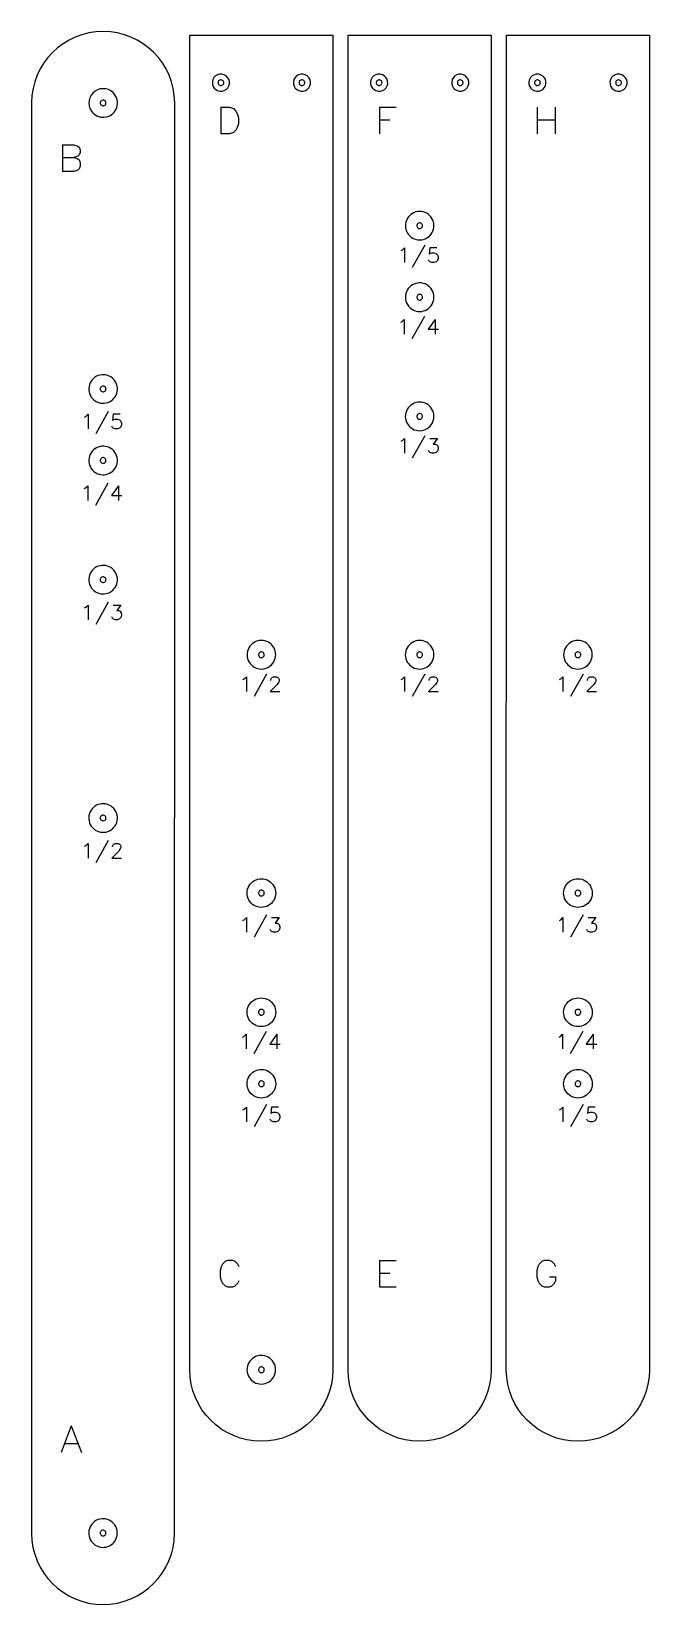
# Model space of a CAD drawing. Extents: x 10 to 140, y -44 to 286.
import ezdxf

# ---------------------------------------------------------------- set-up
doc = ezdxf.new("R2010")
doc.units = 0
doc.layers.add('Layer_1', color=7, linetype='CONTINUOUS')

msp = doc.modelspace()

# ---------------------------------------------------------------- linework, layer by layer
at = {"layer": 'Layer_1', "color": 7}
for points in [[(43.122192, 5.308914), (43.148582, 285.306934)], [(43.148582, 285.306934), (73.148592, 285.304934), (73.122192, 5.304914)], [(76.309016, 5.308914), (76.335416, 285.306934)], [(76.335416, 285.306934), (106.33543, 285.304934), (106.30903, 5.304914)], [(109.49585, 5.308914), (109.52224, 285.306934)], [(109.52224, 285.306934), (139.52225, 285.304934), (139.49585, 5.304914)], [(9.960216, 271.051854), (9.937016, -28.948266)], [(39.936954, -28.950386), (39.960154, 271.049854)]]:
    msp.add_lwpolyline(points, dxfattribs=at)
at = {"layer": 'Layer_1', "color": 5}
for points in [[(50.128172, 274.947034)], [(67.128162, 274.947034)], [(83.315017, 274.947024)], [(100.315, 274.947024)], [(116.50183, 274.947024)], [(133.50182, 274.947024)], [(25.436024, 270.691394)], [(91.812186, 244.946234)], [(91.810766, 229.946234)], [(25.436024, 210.691414)], [(91.808396, 204.946234)], [(25.434884, 195.691394)], [(25.432944, 170.691394)], [(58.616842, 154.946234)], [(91.803676, 154.946234)], [(124.9905, 154.946234)], [(25.429064, 120.693374)], [(58.621522, 104.946254)], [(124.99518, 104.946254)], [(58.623872, 79.946274)], [(124.99753, 79.946274)], [(58.625292, 64.946274)], [(124.99895, 64.946274)], [(58.625292, 4.946214)], [(25.429064, -29.308606)]]:
    msp.add_lwpolyline(points, close=True, dxfattribs=at)
at = {"layer": 'Layer_1', "color": 1}
for points in [[(51.089232, 274.228454)], [(68.089222, 274.226834)], [(84.276076, 274.228454)], [(101.27606, 274.226834)], [(117.46289, 274.228454)], [(134.46288, 274.226834)], [(27.429164, 272.754794)], [(93.734316, 243.509074)], [(93.732896, 228.509054)], [(27.424514, 212.754814)], [(93.730506, 203.509074)], [(27.423364, 197.754794)], [(27.421424, 172.754794)], [(60.538962, 153.509074)], [(93.725796, 153.509074)], [(126.91262, 153.509074)], [(27.417544, 122.754794)], [(60.543622, 107.102014)], [(126.91728, 107.102014)], [(60.545992, 82.102014)], [(126.91965, 82.102014)], [(60.547422, 67.102034)], [(126.92108, 67.102034)], [(60.524792, 3.509054)], [(27.405934, -27.245206)]]:
    msp.add_lwpolyline(points, close=True, dxfattribs=at)
at = {"layer": 'Layer_1', "color": 5}
for points in [[(49.621833, 270.160793), (49.621833, 264.579855)], [(49.621833, 270.160793), (51.482143, 270.160793), (52.279413, 269.895015), (52.810933, 269.363513), (53.076699, 268.831993), (53.342453, 268.034713), (53.342453, 266.705913), (53.076699, 265.908653), (52.810933, 265.377135), (52.279413, 264.845615), (51.482143, 264.579855), (49.621833, 264.579855)], [(82.941545, 270.160793), (82.941545, 264.579855)], [(82.941545, 270.160793), (86.396401, 270.160793)], [(82.941545, 267.503193), (85.067609, 267.503193)], [(115.995371, 270.160957), (115.995371, 264.579675)], [(115.995371, 267.503204), (119.716225, 267.503204)], [(119.716225, 270.160957), (119.716225, 264.579675)], [(16.446593, 262.287073), (16.446593, 256.706133)], [(16.446593, 262.287073), (18.838423, 262.287073), (19.635695, 262.021315), (19.901451, 261.755553), (20.167215, 261.224035), (20.167215, 260.692515), (19.901451, 260.160993), (19.635695, 259.895253), (18.838423, 259.629473)], [(16.446593, 259.629473), (18.838423, 259.629473), (19.635695, 259.363733), (19.901451, 259.097955), (20.167215, 258.566435), (20.167215, 257.769173), (19.901451, 257.237653), (19.635695, 256.971895), (18.838423, 256.706133), (16.446593, 256.706133)], [(92.421649, 241.246827), (89.785265, 236.559923)], [(87.441813, 240.075101), (87.734744, 240.221567), (88.174141, 240.660964), (88.174141, 237.585183)], [(94.911567, 240.660964), (93.446909, 240.660964), (93.300443, 239.342772), (93.446909, 239.489238), (93.886306, 239.635704), (94.325703, 239.635704), (94.765101, 239.489238), (95.058032, 239.196306), (95.204498, 238.756909), (95.204498, 238.463977), (95.058032, 238.02458), (94.765101, 237.731649), (94.325703, 237.585183), (93.886306, 237.585183), (93.446909, 237.731649), (93.300443, 237.878115), (93.153978, 238.171046)], [(87.368569, 225.075101), (87.661501, 225.221567), (88.100898, 225.660964), (88.100898, 222.585183)], [(92.348405, 226.246827), (89.712021, 221.559923)], [(94.545392, 225.660964), (93.080734, 223.610443), (95.277721, 223.610443)], [(94.545392, 225.660964), (94.545392, 222.585183)], [(21.071067, 205.150101), (21.363998, 205.296567), (21.803395, 205.735964), (21.803395, 202.660183)], [(26.050903, 206.321827), (23.414519, 201.634923)], [(28.540821, 205.735964), (27.076163, 205.735964), (26.929697, 204.417772), (27.076163, 204.564238), (27.51556, 204.710704), (27.954957, 204.710704), (28.394355, 204.564238), (28.687286, 204.271306), (28.833752, 203.831909), (28.833752, 203.538977), (28.687286, 203.09958), (28.394355, 202.806649), (27.954957, 202.660183), (27.51556, 202.660183), (27.076163, 202.806649), (26.929697, 202.953115), (26.783232, 203.246046)], [(87.441803, 200.069641), (87.734734, 200.216107), (88.174131, 200.655504), (88.174131, 197.579723)], [(92.421638, 201.241367), (89.785255, 196.554463)], [(93.446898, 200.655504), (95.058022, 200.655504), (94.179227, 199.483778), (94.618625, 199.483778), (94.911556, 199.337312), (95.058022, 199.190846), (95.204488, 198.751449), (95.204488, 198.458517), (95.058022, 198.01912), (94.76509, 197.726189), (94.325693, 197.579723), (93.886296, 197.579723), (93.446898, 197.726189), (93.300433, 197.872655), (93.153967, 198.165586)], [(20.997829, 190.150101), (21.290761, 190.296567), (21.730158, 190.735964), (21.730158, 187.660183)], [(25.977665, 191.321827), (23.341281, 186.634923)], [(28.174652, 190.735964), (26.709994, 188.685443), (28.906981, 188.685443)], [(28.174652, 190.735964), (28.174652, 187.660183)], [(21.071063, 165.144661), (21.363994, 165.291127), (21.803391, 165.730524), (21.803391, 162.654743)], [(26.050898, 166.316387), (23.414515, 161.629483)], [(27.076158, 165.730524), (28.687282, 165.730524), (27.808487, 164.558798), (28.247885, 164.558798), (28.540816, 164.412332), (28.687282, 164.265866), (28.833748, 163.826469), (28.833748, 163.533537), (28.687282, 163.09414), (28.39435, 162.801209), (27.954953, 162.654743), (27.515556, 162.654743), (27.076158, 162.801209), (26.929693, 162.947675), (26.783227, 163.240606)], [(54.263481, 150.075061), (54.556412, 150.221527), (54.99581, 150.660924), (54.99581, 147.585143)], [(59.243317, 151.246787), (56.606933, 146.559883)], [(60.122112, 149.928595), (60.122112, 150.075061), (60.268577, 150.367992), (60.415043, 150.514458), (60.707974, 150.660924), (61.293838, 150.660924), (61.586769, 150.514458), (61.733235, 150.367992), (61.879701, 150.075061), (61.879701, 149.782129), (61.733235, 149.489198), (61.440303, 149.0498), (59.975646, 147.585143), (62.026166, 147.585143)], [(87.441805, 150.075061), (87.734736, 150.221527), (88.174134, 150.660924), (88.174134, 147.585143)], [(92.421641, 151.246787), (89.785257, 146.559883)], [(93.300436, 149.928595), (93.300436, 150.075061), (93.446901, 150.367992), (93.593367, 150.514458), (93.886298, 150.660924), (94.472162, 150.660924), (94.765093, 150.514458), (94.911559, 150.367992), (95.058025, 150.075061), (95.058025, 149.782129), (94.911559, 149.489198), (94.618627, 149.0498), (93.15397, 147.585143), (95.20449, 147.585143)], [(120.637139, 150.075061), (120.93007, 150.221527), (121.369468, 150.660924), (121.369468, 147.585143)], [(125.616975, 151.246787), (122.980591, 146.559883)], [(126.49577, 149.928595), (126.49577, 150.075061), (126.642235, 150.367992), (126.788701, 150.514458), (127.081632, 150.660924), (127.667496, 150.660924), (127.960427, 150.514458), (128.106893, 150.367992), (128.253359, 150.075061), (128.253359, 149.782129), (128.106893, 149.489198), (127.813961, 149.0498), (126.349304, 147.585143), (128.399824, 147.585143)], [(21.071065, 115.150081), (21.363996, 115.296547), (21.803394, 115.735944), (21.803394, 112.660163)], [(26.050901, 116.321807), (23.414517, 111.634903)], [(26.929696, 115.003615), (26.929696, 115.150081), (27.076161, 115.443012), (27.222627, 115.589478), (27.515558, 115.735944), (28.101422, 115.735944), (28.394353, 115.589478), (28.540819, 115.443012), (28.687285, 115.150081), (28.687285, 114.857149), (28.540819, 114.564218), (28.247887, 114.12482), (26.78323, 112.660163), (28.83375, 112.660163)], [(54.259649, 99.568261), (54.55258, 99.714727), (54.991977, 100.154124), (54.991977, 97.078343)], [(59.239484, 100.739987), (56.603101, 96.053083)], [(60.264744, 100.154124), (61.875868, 100.154124), (60.997073, 98.982398), (61.436471, 98.982398), (61.729402, 98.835932), (61.875868, 98.689466), (62.022334, 98.250069), (62.022334, 97.957137), (61.875868, 97.51774), (61.582936, 97.224809), (61.143539, 97.078343), (60.704142, 97.078343), (60.264744, 97.224809), (60.118279, 97.371275), (59.971813, 97.664206)], [(120.633297, 99.568261), (120.926228, 99.714727), (121.365625, 100.154124), (121.365625, 97.078343)], [(125.613132, 100.739987), (122.976749, 96.053083)], [(126.638392, 100.154124), (128.249516, 100.154124), (127.370721, 98.982398), (127.810119, 98.982398), (128.10305, 98.835932), (128.249516, 98.689466), (128.395982, 98.250069), (128.395982, 97.957137), (128.249516, 97.51774), (127.956584, 97.224809), (127.517187, 97.078343), (127.07779, 97.078343), (126.638392, 97.224809), (126.491927, 97.371275), (126.345461, 97.664206)], [(59.166251, 76.271767), (56.529867, 71.584863)], [(125.539903, 76.271767), (122.903519, 71.584863)], [(54.186415, 75.100041), (54.479347, 75.246507), (54.918744, 75.685904), (54.918744, 72.610123)], [(61.363238, 75.685904), (59.89858, 73.635383), (62.095567, 73.635383)], [(61.363238, 75.685904), (61.363238, 72.610123)], [(120.560067, 75.100041), (120.852999, 75.246507), (121.292396, 75.685904), (121.292396, 72.610123)], [(127.73689, 75.685904), (126.272232, 73.635383), (128.469219, 73.635383)], [(127.73689, 75.685904), (127.73689, 72.610123)], [(54.259653, 59.801861), (54.552584, 59.948327), (54.991981, 60.387724), (54.991981, 57.311943)], [(59.239489, 60.973587), (56.603105, 56.286683)], [(61.729407, 60.387724), (60.264749, 60.387724), (60.118283, 59.069532), (60.264749, 59.215998), (60.704146, 59.362464), (61.143543, 59.362464), (61.582941, 59.215998), (61.875872, 58.923066), (62.022338, 58.483669), (62.022338, 58.190737), (61.875872, 57.75134), (61.582941, 57.458409), (61.143543, 57.311943), (60.704146, 57.311943), (60.264749, 57.458409), (60.118283, 57.604875), (59.971818, 57.897806)], [(120.633301, 59.801861), (120.926232, 59.948327), (121.365629, 60.387724), (121.365629, 57.311943)], [(125.613137, 60.973587), (122.976753, 56.286683)], [(128.103055, 60.387724), (126.638397, 60.387724), (126.491931, 59.069532), (126.638397, 59.215998), (127.077794, 59.362464), (127.517191, 59.362464), (127.956589, 59.215998), (128.24952, 58.923066), (128.395986, 58.483669), (128.395986, 58.190737), (128.24952, 57.75134), (127.956589, 57.458409), (127.517191, 57.311943), (127.077794, 57.311943), (126.638397, 57.458409), (126.491931, 57.604875), (126.345466, 57.897806)], [(53.462075, 26.920834), (53.196323, 27.452354), (52.664803, 27.983894), (52.133287, 28.249634), (51.070257, 28.249634), (50.538739, 27.983894), (50.007219, 27.452354), (49.741463, 26.920834), (49.475699, 26.123554), (49.475699, 24.794774), (49.741463, 23.997494), (50.007219, 23.465974), (50.538739, 22.934454), (51.070257, 22.668714), (52.133287, 22.668714), (52.664803, 22.934454), (53.196323, 23.465974), (53.462075, 23.997494)], [(82.941545, 28.249634), (82.941545, 22.668714)], [(82.941545, 28.249634), (86.396401, 28.249634)], [(119.84899, 26.920854), (119.58323, 27.452394), (119.05171, 27.983894), (118.52019, 28.249674), (117.45715, 28.249674), (116.92564, 27.983894), (116.39413, 27.452394), (116.12836, 26.920854), (115.86261, 26.123574), (115.86261, 24.794794), (116.12836, 23.997534), (116.39413, 23.465994), (116.92564, 22.934474), (117.45715, 22.668714), (118.52019, 22.668714), (119.05171, 22.934474), (119.58323, 23.465994), (119.84899, 23.997534), (119.84899, 24.794794)], [(82.941545, 25.592054), (85.067609, 25.592054)], [(118.52019, 24.794794), (119.84899, 24.794794)], [(82.941545, 22.668714), (86.396401, 22.668714)], [(18.283665, -6.454026), (16.157599, -12.034946)], [(18.283665, -6.454026), (20.409739, -12.034946)], [(16.954873, -10.174626), (19.612457, -10.174626)]]:
    msp.add_lwpolyline(points, dxfattribs=at)
at = {"layer": 'Layer_1', "color": 7}
for points in [[(24.961154, 286.050834), (16.67691, 286.051394), (9.960766, 279.336114), (9.960216, 271.051854)], [(39.960154, 271.049854), (39.960704, 279.334114), (33.245424, 286.050294), (24.961154, 286.050834)], [(58.120193, -9.685596), (49.838843, -9.684596), (43.125219, -2.972446), (43.122192, 5.308914)], [(73.122192, 5.304914), (73.116992, -2.976436), (66.401543, -9.686706), (58.120193, -9.685596)], [(91.307023, -9.693086), (83.022748, -9.692086), (76.307911, -2.975366), (76.309016, 5.308914)], [(106.30903, 5.304914), (106.30803, -2.979366), (99.591298, -9.694186), (91.307023, -9.693086)], [(124.49385, -9.685606), (116.2125, -9.684606), (109.49888, -2.972446), (109.49585, 5.308914)], [(139.49585, 5.304914), (139.49085, -2.976446), (132.7752, -9.686706), (124.49385, -9.685606)], [(9.937016, -28.948266), (9.939016, -37.231066), (16.65317, -43.944946), (24.935954, -43.945506)], [(24.935954, -43.945506), (33.218764, -43.946046), (39.934334, -37.233086), (39.936954, -28.950386)]]:
    msp.add_open_spline(points, degree=3, dxfattribs=at)
at = {"layer": 'Layer_1', "color": 1}
for points in [[(27.429164, 272.754794), (26.48801, 274.118391), (24.619641, 274.460848), (23.256044, 273.519694)], [(48.206052, 276.384194), (47.81933, 275.869253), (47.73717, 275.186943), (47.990597, 274.594919)], [(47.990597, 274.594919), (48.244024, 274.002894), (48.794424, 273.591363), (49.433953, 273.515728)], [(49.861331, 277.09692), (49.221802, 277.172554), (48.590589, 276.900769), (48.206052, 276.384194)], [(49.433953, 273.515728), (50.073482, 273.440093), (50.704695, 273.711879), (51.089232, 274.228454)], [(51.304687, 276.017729), (51.05126, 276.609754), (50.50086, 277.021285), (49.861331, 277.09692)], [(51.089232, 274.228454), (51.475954, 274.743395), (51.558114, 275.425705), (51.304687, 276.017729)], [(65.206042, 276.382594), (64.820772, 275.867573), (64.73958, 275.186117), (64.993058, 274.594992)], [(64.993058, 274.594992), (65.246536, 274.003868), (65.796163, 273.59291), (66.434843, 273.516966)], [(66.860421, 277.092462), (66.221741, 277.168406), (65.591071, 276.897795), (65.206042, 276.382594)], [(66.434843, 273.516966), (67.073523, 273.441022), (67.704193, 273.711633), (68.089222, 274.226834)], [(68.302206, 276.014436), (68.048728, 276.60556), (67.499101, 277.016518), (66.860421, 277.092462)], [(68.089222, 274.226834), (68.474492, 274.741855), (68.555684, 275.423311), (68.302206, 276.014436)], [(81.392886, 276.384194), (81.00653, 275.869231), (80.924616, 275.187135), (81.178058, 274.595337)], [(81.178058, 274.595337), (81.4315, 274.003539), (81.981706, 273.592153), (82.621023, 273.516442)], [(83.047939, 277.096206), (82.408623, 277.171917), (81.777546, 276.900425), (81.392886, 276.384194)], [(82.621023, 273.516442), (83.260339, 273.440731), (83.891416, 273.712223), (84.276076, 274.228454)], [(84.490904, 276.017311), (84.237462, 276.609109), (83.687256, 277.020495), (83.047939, 277.096206)], [(84.276076, 274.228454), (84.662432, 274.743417), (84.744346, 275.425513), (84.490904, 276.017311)], [(98.392876, 276.382594), (98.007609, 275.867572), (97.926419, 275.186117), (98.179898, 274.594994)], [(98.179898, 274.594994), (98.433377, 274.003871), (98.983003, 273.592915), (99.621682, 273.516971)], [(100.047254, 277.092457), (99.408576, 277.168401), (98.777906, 276.897793), (98.392876, 276.382594)], [(99.621682, 273.516971), (100.26036, 273.441027), (100.89103, 273.711635), (101.27606, 274.226834)], [(101.489038, 276.014434), (101.235559, 276.605557), (100.685933, 277.016513), (100.047254, 277.092457)], [(101.27606, 274.226834), (101.661327, 274.741856), (101.742517, 275.423311), (101.489038, 276.014434)], [(114.57971, 276.384194), (114.192988, 275.869253), (114.110828, 275.186943), (114.364255, 274.594919)], [(114.364255, 274.594919), (114.617682, 274.002894), (115.168082, 273.591363), (115.807611, 273.515728)], [(116.234989, 277.09692), (115.59546, 277.172554), (114.964247, 276.900769), (114.57971, 276.384194)], [(115.807611, 273.515728), (116.44714, 273.440093), (117.078353, 273.711879), (117.46289, 274.228454)], [(117.678345, 276.017729), (117.424918, 276.609754), (116.874518, 277.021285), (116.234989, 277.09692)], [(117.46289, 274.228454), (117.849612, 274.743395), (117.931772, 275.425705), (117.678345, 276.017729)], [(131.5797, 276.382594), (131.19443, 275.867573), (131.113238, 275.186117), (131.366716, 274.594992)], [(131.366716, 274.594992), (131.620194, 274.003868), (132.169821, 273.59291), (132.808501, 273.516966)], [(133.234079, 277.092462), (132.595399, 277.168406), (131.964729, 276.897795), (131.5797, 276.382594)], [(132.808501, 273.516966), (133.447181, 273.441022), (134.077851, 273.711633), (134.46288, 274.226834)], [(134.675864, 276.014436), (134.422386, 276.60556), (133.872759, 277.016518), (133.234079, 277.092462)], [(134.46288, 274.226834), (134.84815, 274.741855), (134.929342, 275.423311), (134.675864, 276.014436)], [(23.256044, 273.519694), (21.892447, 272.57854), (21.54999, 270.710171), (22.491144, 269.346574)], [(27.670462, 269.764514), (28.129966, 270.732813), (28.037984, 271.872702), (27.429164, 272.754794)], [(22.491144, 269.346574), (23.099964, 268.464482), (24.133127, 267.974196), (25.201452, 268.060404)], [(25.201452, 268.060404), (26.269776, 268.146611), (27.210957, 268.796214), (27.670462, 269.764514)], [(91.686224, 248.284898), (90.621821, 248.411491), (89.570746, 247.960559), (88.928996, 247.101994)], [(94.089087, 246.488286), (93.666615, 247.473423), (92.750626, 248.158304), (91.686224, 248.284898)], [(88.928996, 247.101994), (88.286994, 246.243616), (88.151753, 245.107919), (88.574225, 244.122782)], [(93.734316, 243.509074), (94.376318, 244.367452), (94.511559, 245.503148), (94.089087, 246.488286)], [(88.574225, 244.122782), (88.996697, 243.137645), (89.912686, 242.452764), (90.977088, 242.32617)], [(90.977088, 242.32617), (92.041491, 242.199577), (93.092566, 242.650508), (93.734316, 243.509074)], [(88.927576, 232.101974), (88.285574, 231.243596), (88.150333, 230.107899), (88.572805, 229.122762)], [(91.684804, 233.284878), (90.620401, 233.411471), (89.569326, 232.960539), (88.927576, 232.101974)], [(94.087667, 231.488266), (93.665195, 232.473403), (92.749206, 233.158284), (91.684804, 233.284878)], [(93.732896, 228.509054), (94.374898, 229.367432), (94.510139, 230.503128), (94.087667, 231.488266)], [(88.572805, 229.122762), (88.995277, 228.137625), (89.911266, 227.452744), (90.975668, 227.32615)], [(90.975668, 227.32615), (92.040071, 227.199557), (93.091146, 227.650488), (93.732896, 228.509054)], [(22.244719, 212.337224), (21.785216, 211.368747), (21.87738, 210.228683), (22.486484, 209.346594)], [(24.714048, 214.041551), (23.645559, 213.95541), (22.704221, 213.305701), (22.244719, 212.337224)], [(27.424514, 212.754814), (26.815799, 213.637172), (25.782537, 214.127692), (24.714048, 214.041551)], [(27.666279, 209.764184), (28.125782, 210.732661), (28.033618, 211.872724), (27.424514, 212.754814)], [(22.486484, 209.346594), (23.095199, 208.464236), (24.128461, 207.973716), (25.19695, 208.059857)], [(25.19695, 208.059857), (26.265439, 208.145998), (27.206777, 208.795707), (27.666279, 209.764184)], [(91.68446, 208.291253), (90.61816, 208.417161), (89.56587, 207.963607), (88.925216, 207.101974)], [(94.090824, 206.492023), (93.668473, 207.479175), (92.750761, 208.165345), (91.68446, 208.291253)], [(88.925216, 207.101974), (88.279961, 206.243781), (88.142547, 205.106177), (88.564898, 204.119025)], [(93.730506, 203.509074), (94.375761, 204.367267), (94.513175, 205.504871), (94.090824, 206.492023)], [(88.564898, 204.119025), (88.987249, 203.131873), (89.904961, 202.445703), (90.971262, 202.319795)], [(90.971262, 202.319795), (92.037562, 202.193887), (93.089852, 202.647441), (93.730506, 203.509074)], [(24.712898, 199.041531), (23.644409, 198.95539), (22.703071, 198.305681), (22.243569, 197.337204)], [(27.423364, 197.754794), (26.814649, 198.637152), (25.781387, 199.127672), (24.712898, 199.041531)], [(22.243569, 197.337204), (21.784066, 196.368727), (21.87623, 195.228663), (22.485334, 194.346574)], [(25.1958, 193.059837), (26.264289, 193.145978), (27.205627, 193.795687), (27.665129, 194.764164)], [(27.665129, 194.764164), (28.124632, 195.732641), (28.032468, 196.872704), (27.423364, 197.754794)], [(22.485334, 194.346574), (23.094049, 193.464216), (24.127311, 192.973696), (25.1958, 193.059837)], [(22.241629, 172.337204), (21.782126, 171.368727), (21.87429, 170.228663), (22.483394, 169.346574)], [(24.710958, 174.041531), (23.642469, 173.95539), (22.701131, 173.305681), (22.241629, 172.337204)], [(27.421424, 172.754794), (26.812709, 173.637152), (25.779447, 174.127672), (24.710958, 174.041531)], [(27.663189, 169.764164), (28.122692, 170.732641), (28.030528, 171.872704), (27.421424, 172.754794)], [(22.483394, 169.346574), (23.092109, 168.464216), (24.125371, 167.973696), (25.19386, 168.059837)], [(25.19386, 168.059837), (26.262349, 168.145978), (27.203687, 168.795687), (27.663189, 169.764164)], [(58.492348, 158.289524), (57.426563, 158.415617), (56.374604, 157.962775), (55.733652, 157.101974)], [(91.679531, 158.290594), (90.613428, 158.416572), (89.561264, 157.96329), (88.920496, 157.101974)], [(124.866006, 158.289524), (123.800221, 158.415617), (122.748262, 157.962775), (122.10731, 157.101974)], [(55.733652, 157.101974), (55.089284, 156.243728), (54.952463, 155.106642), (55.37485, 154.120038)], [(60.897764, 156.49101), (60.475378, 157.477614), (59.558133, 158.163432), (58.492348, 158.289524)], [(60.538962, 153.509074), (61.18333, 154.36732), (61.320151, 155.504406), (60.897764, 156.49101)], [(88.920496, 157.101974), (88.27558, 156.24376), (88.138393, 155.106354), (88.560758, 154.119411)], [(94.085534, 156.491637), (93.663169, 157.47858), (92.745635, 158.164615), (91.679531, 158.290594)], [(93.725796, 153.509074), (94.370712, 154.367288), (94.507899, 155.504694), (94.085534, 156.491637)], [(122.10731, 157.101974), (121.462942, 156.243728), (121.326121, 155.106642), (121.748508, 154.120038)], [(127.271422, 156.49101), (126.849036, 157.477614), (125.931791, 158.163432), (124.866006, 158.289524)], [(126.91262, 153.509074), (127.556988, 154.36732), (127.693809, 155.504406), (127.271422, 156.49101)], [(55.37485, 154.120038), (55.797236, 153.133434), (56.714481, 152.447616), (57.780266, 152.321524)], [(57.780266, 152.321524), (58.846051, 152.195431), (59.89801, 152.648273), (60.538962, 153.509074)], [(88.560758, 154.119411), (88.983123, 153.132468), (89.900657, 152.446433), (90.966761, 152.320454)], [(90.966761, 152.320454), (92.032864, 152.194476), (93.085028, 152.647758), (93.725796, 153.509074)], [(121.748508, 154.120038), (122.170894, 153.133434), (123.088139, 152.447616), (124.153924, 152.321524)], [(124.153924, 152.321524), (125.219709, 152.195431), (126.271668, 152.648273), (126.91262, 153.509074)], [(22.235233, 122.339072), (21.775748, 121.369652), (21.868889, 120.228658), (22.479514, 119.346594)], [(24.70625, 124.044554), (23.636885, 123.95877), (22.694717, 123.308491), (22.235233, 122.339072)], [(27.417544, 122.754794), (26.809397, 123.638568), (25.775615, 124.130337), (24.70625, 124.044554)], [(27.661825, 119.762316), (28.12131, 120.731736), (28.028169, 121.87273), (27.417544, 122.754794)], [(22.479514, 119.346594), (23.087661, 118.46282), (24.121443, 117.97105), (25.190808, 118.056834)], [(25.190808, 118.056834), (26.260173, 118.142618), (27.202341, 118.792897), (27.661825, 119.762316)], [(55.738352, 103.509114), (55.091988, 104.367242), (54.953832, 105.505494), (55.376139, 106.493333)], [(55.376139, 106.493333), (55.798447, 107.481172), (56.716744, 108.167783), (57.783691, 108.293459)], [(57.783691, 108.293459), (58.850638, 108.419135), (59.903341, 107.96469), (60.543622, 107.102014)], [(60.543622, 107.102014), (61.189986, 106.243886), (61.328142, 105.105634), (60.905835, 104.117795)], [(122.11201, 103.509114), (121.465646, 104.367242), (121.32749, 105.505494), (121.749797, 106.493333)], [(121.749797, 106.493333), (122.172105, 107.481172), (123.090402, 108.167783), (124.157349, 108.293459)], [(124.157349, 108.293459), (125.224296, 108.419135), (126.276999, 107.96469), (126.91728, 107.102014)], [(126.91728, 107.102014), (127.563644, 106.243886), (127.7018, 105.105634), (127.279493, 104.117795)], [(58.498283, 102.317669), (57.431336, 102.191993), (56.378633, 102.646438), (55.738352, 103.509114)], [(60.905835, 104.117795), (60.483527, 103.129956), (59.56523, 102.443345), (58.498283, 102.317669)], [(124.871941, 102.317669), (123.804994, 102.191993), (122.752291, 102.646438), (122.11201, 103.509114)], [(127.279493, 104.117795), (126.857185, 103.129956), (125.938888, 102.443345), (124.871941, 102.317669)], [(55.380216, 81.492176), (55.802565, 82.479388), (56.720329, 83.165595), (57.786686, 83.291483)], [(57.786686, 83.291483), (58.853044, 83.41737), (59.90537, 82.963738), (60.545992, 82.102014)], [(121.753874, 81.492176), (122.176223, 82.479388), (123.093987, 83.165595), (124.160344, 83.291483)], [(124.160344, 83.291483), (125.226702, 83.41737), (126.279028, 82.963738), (126.91965, 82.102014)], [(55.740692, 78.509114), (55.095343, 79.367304), (54.957867, 80.504965), (55.380216, 81.492176)], [(60.545992, 82.102014), (61.191341, 81.243824), (61.328817, 80.106163), (60.906468, 79.118952)], [(122.11435, 78.509114), (121.469001, 79.367304), (121.331525, 80.504965), (121.753874, 81.492176)], [(126.91965, 82.102014), (127.564999, 81.243824), (127.702475, 80.106163), (127.280126, 79.118952)], [(58.499998, 77.319645), (57.43364, 77.193758), (56.381314, 77.64739), (55.740692, 78.509114)], [(60.906468, 79.118952), (60.484119, 78.13174), (59.566355, 77.445532), (58.499998, 77.319645)], [(124.873656, 77.319645), (123.807298, 77.193758), (122.754972, 77.64739), (122.11435, 78.509114)], [(127.280126, 79.118952), (126.857777, 78.13174), (125.940013, 77.445532), (124.873656, 77.319645)], [(55.742102, 63.509114), (55.1001, 64.367492), (54.964859, 65.503188), (55.387331, 66.488326)], [(55.387331, 66.488326), (55.809803, 67.473463), (56.725792, 68.158344), (57.790194, 68.284938)], [(57.790194, 68.284938), (58.854597, 68.411531), (59.905672, 67.960599), (60.547422, 67.102034)], [(60.547422, 67.102034), (61.189424, 66.243656), (61.324665, 65.107959), (60.902193, 64.122822)], [(122.11576, 63.509114), (121.473758, 64.367492), (121.338517, 65.503188), (121.760989, 66.488326)], [(121.760989, 66.488326), (122.183461, 67.473463), (123.09945, 68.158344), (124.163852, 68.284938)], [(124.163852, 68.284938), (125.228255, 68.411531), (126.27933, 67.960599), (126.92108, 67.102034)], [(126.92108, 67.102034), (127.563082, 66.243656), (127.698323, 65.107959), (127.275851, 64.122822)], [(58.49933, 62.32621), (57.434927, 62.199617), (56.383852, 62.650548), (55.742102, 63.509114)], [(60.902193, 64.122822), (60.479721, 63.137685), (59.563732, 62.452804), (58.49933, 62.32621)], [(124.872988, 62.32621), (123.808585, 62.199617), (122.75751, 62.650548), (122.11576, 63.509114)], [(127.275851, 64.122822), (126.853379, 63.137685), (125.93739, 62.452804), (124.872988, 62.32621)], [(55.719482, 7.101974), (55.077468, 6.243599), (54.942217, 5.107896), (55.364687, 4.122752)], [(58.476715, 8.284898), (57.412307, 8.411489), (56.361228, 7.960549), (55.719482, 7.101974)], [(60.879587, 6.488276), (60.457116, 7.47342), (59.541123, 8.158306), (58.476715, 8.284898)], [(55.364687, 4.122752), (55.787158, 3.137608), (56.703151, 2.452722), (57.767559, 2.32613)], [(57.767559, 2.32613), (58.831967, 2.199539), (59.883046, 2.650478), (60.524792, 3.509054)], [(60.524792, 3.509054), (61.166806, 4.367429), (61.302057, 5.503132), (60.879587, 6.488276)], [(24.695468, -25.958469), (23.626979, -26.04461), (22.685641, -26.694319), (22.226139, -27.662796)], [(27.405934, -27.245206), (26.797219, -26.362848), (25.763957, -25.872328), (24.695468, -25.958469)], [(22.226139, -27.662796), (21.766636, -28.631273), (21.8588, -29.771337), (22.467904, -30.653426)], [(27.647699, -30.235836), (28.107202, -29.267359), (28.015038, -28.127296), (27.405934, -27.245206)], [(22.467904, -30.653426), (23.076619, -31.535784), (24.109881, -32.026304), (25.17837, -31.940163)], [(25.17837, -31.940163), (26.246859, -31.854022), (27.188197, -31.204313), (27.647699, -30.235836)]]:
    msp.add_open_spline(points, degree=3, dxfattribs=at)
at = {"layer": 'Layer_1', "color": 5}
for points in [[(49.167112, 275.665614), (49.038042, 275.493976), (49.010547, 275.266444), (49.095017, 275.069002)], [(49.095017, 275.069002), (49.179487, 274.871559), (49.363039, 274.734318), (49.576311, 274.70914)], [(49.718973, 275.903508), (49.505702, 275.928685), (49.295236, 275.837959), (49.167112, 275.665614)], [(49.576311, 274.70914), (49.789582, 274.683963), (50.000048, 274.774689), (50.128172, 274.947034)], [(50.200267, 275.543646), (50.115797, 275.741089), (49.932245, 275.87833), (49.718973, 275.903508)], [(50.128172, 274.947034), (50.257242, 275.118672), (50.284737, 275.346204), (50.200267, 275.543646)], [(66.167102, 275.665614), (66.038032, 275.493976), (66.010537, 275.266444), (66.095007, 275.069002)], [(66.095007, 275.069002), (66.179477, 274.871559), (66.363029, 274.734318), (66.576301, 274.70914)], [(66.718963, 275.903508), (66.505692, 275.928685), (66.295226, 275.837959), (66.167102, 275.665614)], [(66.576301, 274.70914), (66.789572, 274.683963), (67.000038, 274.774689), (67.128162, 274.947034)], [(67.200257, 275.543646), (67.115787, 275.741089), (66.932235, 275.87833), (66.718963, 275.903508)], [(67.128162, 274.947034), (67.257232, 275.118672), (67.284727, 275.346204), (67.200257, 275.543646)], [(82.353957, 275.665604), (82.224887, 275.493966), (82.197392, 275.266434), (82.281862, 275.068992)], [(82.281862, 275.068992), (82.366332, 274.871549), (82.549884, 274.734308), (82.763156, 274.70913)], [(82.905818, 275.903498), (82.692547, 275.928675), (82.482081, 275.837949), (82.353957, 275.665604)], [(82.763156, 274.70913), (82.976427, 274.683953), (83.186893, 274.774679), (83.315017, 274.947024)], [(83.387112, 275.543636), (83.302642, 275.741079), (83.11909, 275.87832), (82.905818, 275.903498)], [(83.315017, 274.947024), (83.444087, 275.118662), (83.471582, 275.346194), (83.387112, 275.543636)], [(99.353941, 275.665604), (99.224811, 275.493969), (99.197276, 275.266402), (99.281743, 275.068923)], [(99.281743, 275.068923), (99.366211, 274.871443), (99.549795, 274.734178), (99.763102, 274.709013)], [(99.905839, 275.903615), (99.692533, 275.92878), (99.482045, 275.838005), (99.353941, 275.665604)], [(99.763102, 274.709013), (99.976408, 274.683848), (100.186896, 274.774623), (100.315, 274.947024)], [(100.387198, 275.543705), (100.30273, 275.741185), (100.119146, 275.87845), (99.905839, 275.903615)], [(100.315, 274.947024), (100.44413, 275.118658), (100.471665, 275.346226), (100.387198, 275.543705)], [(115.54077, 275.665604), (115.4117, 275.493966), (115.384205, 275.266434), (115.468675, 275.068992)], [(115.468675, 275.068992), (115.553145, 274.871549), (115.736697, 274.734308), (115.949969, 274.70913)], [(116.092631, 275.903498), (115.87936, 275.928675), (115.668894, 275.837949), (115.54077, 275.665604)], [(115.949969, 274.70913), (116.16324, 274.683953), (116.373706, 274.774679), (116.50183, 274.947024)], [(116.573925, 275.543636), (116.489455, 275.741079), (116.305903, 275.87832), (116.092631, 275.903498)], [(116.50183, 274.947024), (116.6309, 275.118662), (116.658395, 275.346194), (116.573925, 275.543636)], [(132.54076, 275.665604), (132.41169, 275.493966), (132.384195, 275.266434), (132.468665, 275.068992)], [(132.468665, 275.068992), (132.553135, 274.871549), (132.736687, 274.734308), (132.949959, 274.70913)], [(133.092621, 275.903498), (132.87935, 275.928675), (132.668884, 275.837949), (132.54076, 275.665604)], [(132.949959, 274.70913), (133.16323, 274.683953), (133.373696, 274.774679), (133.50182, 274.947024)], [(133.573915, 275.543636), (133.489445, 275.741079), (133.305893, 275.87832), (133.092621, 275.903498)], [(133.50182, 274.947024), (133.63089, 275.118662), (133.658385, 275.346194), (133.573915, 275.543636)], [(24.474964, 271.409974), (24.345894, 271.238336), (24.318399, 271.010804), (24.402869, 270.813362)], [(24.402869, 270.813362), (24.487339, 270.615919), (24.670891, 270.478678), (24.884163, 270.4535)], [(25.026825, 271.647868), (24.813554, 271.673045), (24.603088, 271.582319), (24.474964, 271.409974)], [(24.884163, 270.4535), (25.097434, 270.428323), (25.3079, 270.519049), (25.436024, 270.691394)], [(25.508119, 271.288006), (25.423649, 271.485449), (25.240097, 271.62269), (25.026825, 271.647868)], [(25.436024, 270.691394), (25.565094, 270.863032), (25.592589, 271.090564), (25.508119, 271.288006)], [(90.851126, 245.664814), (90.722056, 245.493176), (90.694561, 245.265644), (90.779031, 245.068202)], [(90.779031, 245.068202), (90.863501, 244.870759), (91.047053, 244.733518), (91.260325, 244.70834)], [(91.402987, 245.902708), (91.189716, 245.927885), (90.97925, 245.837159), (90.851126, 245.664814)], [(91.260325, 244.70834), (91.473596, 244.683163), (91.684062, 244.773889), (91.812186, 244.946234)], [(91.884281, 245.542846), (91.799811, 245.740289), (91.616259, 245.87753), (91.402987, 245.902708)], [(91.812186, 244.946234), (91.941256, 245.117872), (91.968751, 245.345404), (91.884281, 245.542846)], [(90.849706, 230.664814), (90.720636, 230.493176), (90.693141, 230.265644), (90.777611, 230.068202)], [(90.777611, 230.068202), (90.862081, 229.870759), (91.045633, 229.733518), (91.258905, 229.70834)], [(91.401567, 230.902708), (91.188296, 230.927885), (90.97783, 230.837159), (90.849706, 230.664814)], [(91.258905, 229.70834), (91.472176, 229.683163), (91.682642, 229.773889), (91.810766, 229.946234)], [(91.882861, 230.542846), (91.798391, 230.740289), (91.614839, 230.87753), (91.401567, 230.902708)], [(91.810766, 229.946234), (91.939836, 230.117872), (91.967331, 230.345404), (91.882861, 230.542846)], [(24.474964, 211.409994), (24.345894, 211.238356), (24.318399, 211.010824), (24.402869, 210.813382)], [(25.026825, 211.647888), (24.813554, 211.673065), (24.603088, 211.582339), (24.474964, 211.409994)], [(25.508119, 211.288026), (25.423649, 211.485469), (25.240097, 211.62271), (25.026825, 211.647888)], [(25.436024, 210.691414), (25.565094, 210.863052), (25.592589, 211.090584), (25.508119, 211.288026)], [(24.402869, 210.813382), (24.487339, 210.615939), (24.670891, 210.478698), (24.884163, 210.45352)], [(24.884163, 210.45352), (25.097434, 210.428343), (25.3079, 210.519069), (25.436024, 210.691414)], [(90.847336, 205.664814), (90.718266, 205.493176), (90.690771, 205.265644), (90.775241, 205.068202)], [(90.775241, 205.068202), (90.859711, 204.870759), (91.043263, 204.733518), (91.256535, 204.70834)], [(91.399197, 205.902708), (91.185926, 205.927885), (90.97546, 205.837159), (90.847336, 205.664814)], [(91.256535, 204.70834), (91.469806, 204.683163), (91.680272, 204.773889), (91.808396, 204.946234)], [(91.880491, 205.542846), (91.796021, 205.740289), (91.612469, 205.87753), (91.399197, 205.902708)], [(91.808396, 204.946234), (91.937466, 205.117872), (91.964961, 205.345404), (91.880491, 205.542846)], [(24.473814, 196.409974), (24.345006, 196.23832), (24.317686, 196.01094), (24.402167, 195.813659)], [(24.402167, 195.813659), (24.486648, 195.616378), (24.670064, 195.47924), (24.883184, 195.454009)], [(25.025514, 196.647359), (24.812394, 196.672591), (24.602026, 196.582074), (24.473814, 196.409974)], [(24.883184, 195.454009), (25.096304, 195.428777), (25.306672, 195.519294), (25.434884, 195.691394)], [(25.506531, 196.287709), (25.42205, 196.48499), (25.238634, 196.622128), (25.025514, 196.647359)], [(25.434884, 195.691394), (25.563692, 195.863048), (25.591012, 196.090428), (25.506531, 196.287709)], [(25.023307, 171.646519), (24.810437, 171.671841), (24.60023, 171.581669), (24.471874, 171.409974)], [(25.503861, 171.287215), (25.419364, 171.48423), (25.236176, 171.621197), (25.023307, 171.646519)], [(24.471874, 171.409974), (24.343494, 171.238296), (24.316461, 171.011168), (24.400957, 170.814153)], [(24.400957, 170.814153), (24.485454, 170.617138), (24.668642, 170.480171), (24.881511, 170.454849)], [(24.881511, 170.454849), (25.094381, 170.429527), (25.304588, 170.519699), (25.432944, 170.691394)], [(25.432944, 170.691394), (25.561324, 170.863072), (25.588357, 171.0902), (25.503861, 171.287215)], [(57.655782, 155.664814), (57.526712, 155.493176), (57.499217, 155.265644), (57.583687, 155.068202)], [(58.207643, 155.902708), (57.994372, 155.927885), (57.783906, 155.837159), (57.655782, 155.664814)], [(58.688937, 155.542846), (58.604467, 155.740289), (58.420915, 155.87753), (58.207643, 155.902708)], [(58.616842, 154.946234), (58.745912, 155.117872), (58.773407, 155.345404), (58.688937, 155.542846)], [(90.842616, 155.664814), (90.713546, 155.493176), (90.686051, 155.265644), (90.770521, 155.068202)], [(91.394477, 155.902708), (91.181206, 155.927885), (90.97074, 155.837159), (90.842616, 155.664814)], [(91.875771, 155.542846), (91.791301, 155.740289), (91.607749, 155.87753), (91.394477, 155.902708)], [(91.803676, 154.946234), (91.932746, 155.117872), (91.960241, 155.345404), (91.875771, 155.542846)], [(124.02944, 155.664814), (123.90037, 155.493176), (123.872875, 155.265644), (123.957345, 155.068202)], [(124.581301, 155.902708), (124.36803, 155.927885), (124.157564, 155.837159), (124.02944, 155.664814)], [(125.062595, 155.542846), (124.978125, 155.740289), (124.794573, 155.87753), (124.581301, 155.902708)], [(124.9905, 154.946234), (125.11957, 155.117872), (125.147065, 155.345404), (125.062595, 155.542846)], [(57.583687, 155.068202), (57.668157, 154.870759), (57.851709, 154.733518), (58.064981, 154.70834)], [(58.064981, 154.70834), (58.278252, 154.683163), (58.488718, 154.773889), (58.616842, 154.946234)], [(90.770521, 155.068202), (90.854991, 154.870759), (91.038543, 154.733518), (91.251815, 154.70834)], [(91.251815, 154.70834), (91.465086, 154.683163), (91.675552, 154.773889), (91.803676, 154.946234)], [(123.957345, 155.068202), (124.041815, 154.870759), (124.225367, 154.733518), (124.438639, 154.70834)], [(124.438639, 154.70834), (124.65191, 154.683163), (124.862376, 154.773889), (124.9905, 154.946234)], [(24.468004, 121.411954), (24.338934, 121.240316), (24.311439, 121.012784), (24.395909, 120.815342)], [(24.395909, 120.815342), (24.480379, 120.617899), (24.663931, 120.480658), (24.877203, 120.45548)], [(25.019865, 121.649848), (24.806594, 121.675025), (24.596128, 121.584299), (24.468004, 121.411954)], [(24.877203, 120.45548), (25.090474, 120.430303), (25.30094, 120.521029), (25.429064, 120.693374)], [(25.501159, 121.289986), (25.416689, 121.487429), (25.233137, 121.62467), (25.019865, 121.649848)], [(25.429064, 120.693374), (25.558134, 120.865012), (25.585629, 121.092544), (25.501159, 121.289986)], [(57.660462, 105.664834), (57.531392, 105.493196), (57.503897, 105.265664), (57.588367, 105.068222)], [(58.212323, 105.902728), (57.999052, 105.927905), (57.788586, 105.837179), (57.660462, 105.664834)], [(58.693617, 105.542866), (58.609147, 105.740309), (58.425595, 105.87755), (58.212323, 105.902728)], [(124.03412, 105.664834), (123.90505, 105.493196), (123.877555, 105.265664), (123.962025, 105.068222)], [(124.585981, 105.902728), (124.37271, 105.927905), (124.162244, 105.837179), (124.03412, 105.664834)], [(125.067275, 105.542866), (124.982805, 105.740309), (124.799253, 105.87755), (124.585981, 105.902728)], [(57.588367, 105.068222), (57.672837, 104.870779), (57.856389, 104.733538), (58.069661, 104.70836)], [(58.069661, 104.70836), (58.282932, 104.683183), (58.493398, 104.773909), (58.621522, 104.946254)], [(58.621522, 104.946254), (58.750592, 105.117892), (58.778087, 105.345424), (58.693617, 105.542866)], [(123.962025, 105.068222), (124.046495, 104.870779), (124.230047, 104.733538), (124.443319, 104.70836)], [(124.443319, 104.70836), (124.65659, 104.683183), (124.867056, 104.773909), (124.99518, 104.946254)], [(124.99518, 104.946254), (125.12425, 105.117892), (125.151745, 105.345424), (125.067275, 105.542866)], [(57.662812, 80.664874), (57.464376, 80.399485), (57.518653, 80.02348), (57.784042, 79.825044)], [(58.21424, 80.901375), (58.001381, 80.926705), (57.791178, 80.836551), (57.662812, 80.664874)], [(57.784042, 79.825044), (58.049431, 79.626608), (58.425436, 79.680885), (58.623872, 79.946274)], [(58.69477, 80.542075), (58.610276, 80.739081), (58.427099, 80.876046), (58.21424, 80.901375)], [(58.623872, 79.946274), (58.752238, 80.117951), (58.779264, 80.345069), (58.69477, 80.542075)], [(124.03647, 80.664874), (123.838034, 80.399485), (123.892311, 80.02348), (124.1577, 79.825044)], [(124.587898, 80.901375), (124.375039, 80.926705), (124.164836, 80.836551), (124.03647, 80.664874)], [(124.1577, 79.825044), (124.423089, 79.626608), (124.799094, 79.680885), (124.99753, 79.946274)], [(125.068428, 80.542075), (124.983934, 80.739081), (124.800757, 80.876046), (124.587898, 80.901375)], [(124.99753, 79.946274), (125.125896, 80.117951), (125.152922, 80.345069), (125.068428, 80.542075)], [(57.664232, 65.664874), (57.535866, 65.493197), (57.50884, 65.266079), (57.593334, 65.069073)], [(57.593334, 65.069073), (57.677828, 64.872067), (57.861005, 64.735102), (58.073864, 64.709773)], [(58.21566, 65.901375), (58.002801, 65.926705), (57.792598, 65.836551), (57.664232, 65.664874)], [(58.073864, 64.709773), (58.286723, 64.684443), (58.496926, 64.774597), (58.625292, 64.946274)], [(58.69619, 65.542075), (58.611696, 65.739081), (58.428519, 65.876046), (58.21566, 65.901375)], [(58.625292, 64.946274), (58.753658, 65.117951), (58.780684, 65.345069), (58.69619, 65.542075)], [(124.03789, 65.664874), (123.909524, 65.493197), (123.882498, 65.266079), (123.966992, 65.069073)], [(123.966992, 65.069073), (124.051486, 64.872067), (124.234663, 64.735102), (124.447522, 64.709773)], [(124.589318, 65.901375), (124.376459, 65.926705), (124.166256, 65.836551), (124.03789, 65.664874)], [(124.447522, 64.709773), (124.660381, 64.684443), (124.870584, 64.774597), (124.99895, 64.946274)], [(125.069848, 65.542075), (124.985354, 65.739081), (124.802177, 65.876046), (124.589318, 65.901375)], [(124.99895, 64.946274), (125.127316, 65.117951), (125.154342, 65.345069), (125.069848, 65.542075)], [(57.664232, 5.664814), (57.535866, 5.493137), (57.50884, 5.266019), (57.593334, 5.069013)], [(57.593334, 5.069013), (57.677828, 4.872007), (57.861005, 4.735042), (58.073864, 4.709713)], [(58.21566, 5.901315), (58.002801, 5.926645), (57.792598, 5.836491), (57.664232, 5.664814)], [(58.073864, 4.709713), (58.286723, 4.684383), (58.496926, 4.774537), (58.625292, 4.946214)], [(58.69619, 5.542015), (58.611696, 5.739021), (58.428519, 5.875986), (58.21566, 5.901315)], [(58.625292, 4.946214), (58.753658, 5.117891), (58.780684, 5.345009), (58.69619, 5.542015)], [(24.468004, -28.590026), (24.338934, -28.761664), (24.311439, -28.989196), (24.395909, -29.186638)], [(24.395909, -29.186638), (24.480379, -29.384081), (24.663931, -29.521322), (24.877203, -29.5465)], [(25.019865, -28.352132), (24.806594, -28.326955), (24.596128, -28.417681), (24.468004, -28.590026)], [(24.877203, -29.5465), (25.090474, -29.571677), (25.30094, -29.480951), (25.429064, -29.308606)], [(25.501159, -28.711994), (25.416689, -28.514551), (25.233137, -28.37731), (25.019865, -28.352132)], [(25.429064, -29.308606), (25.558134, -29.136968), (25.585629, -28.909436), (25.501159, -28.711994)]]:
    msp.add_open_spline(points, degree=3, dxfattribs=at)

doc.saveas('drawing.dxf')
